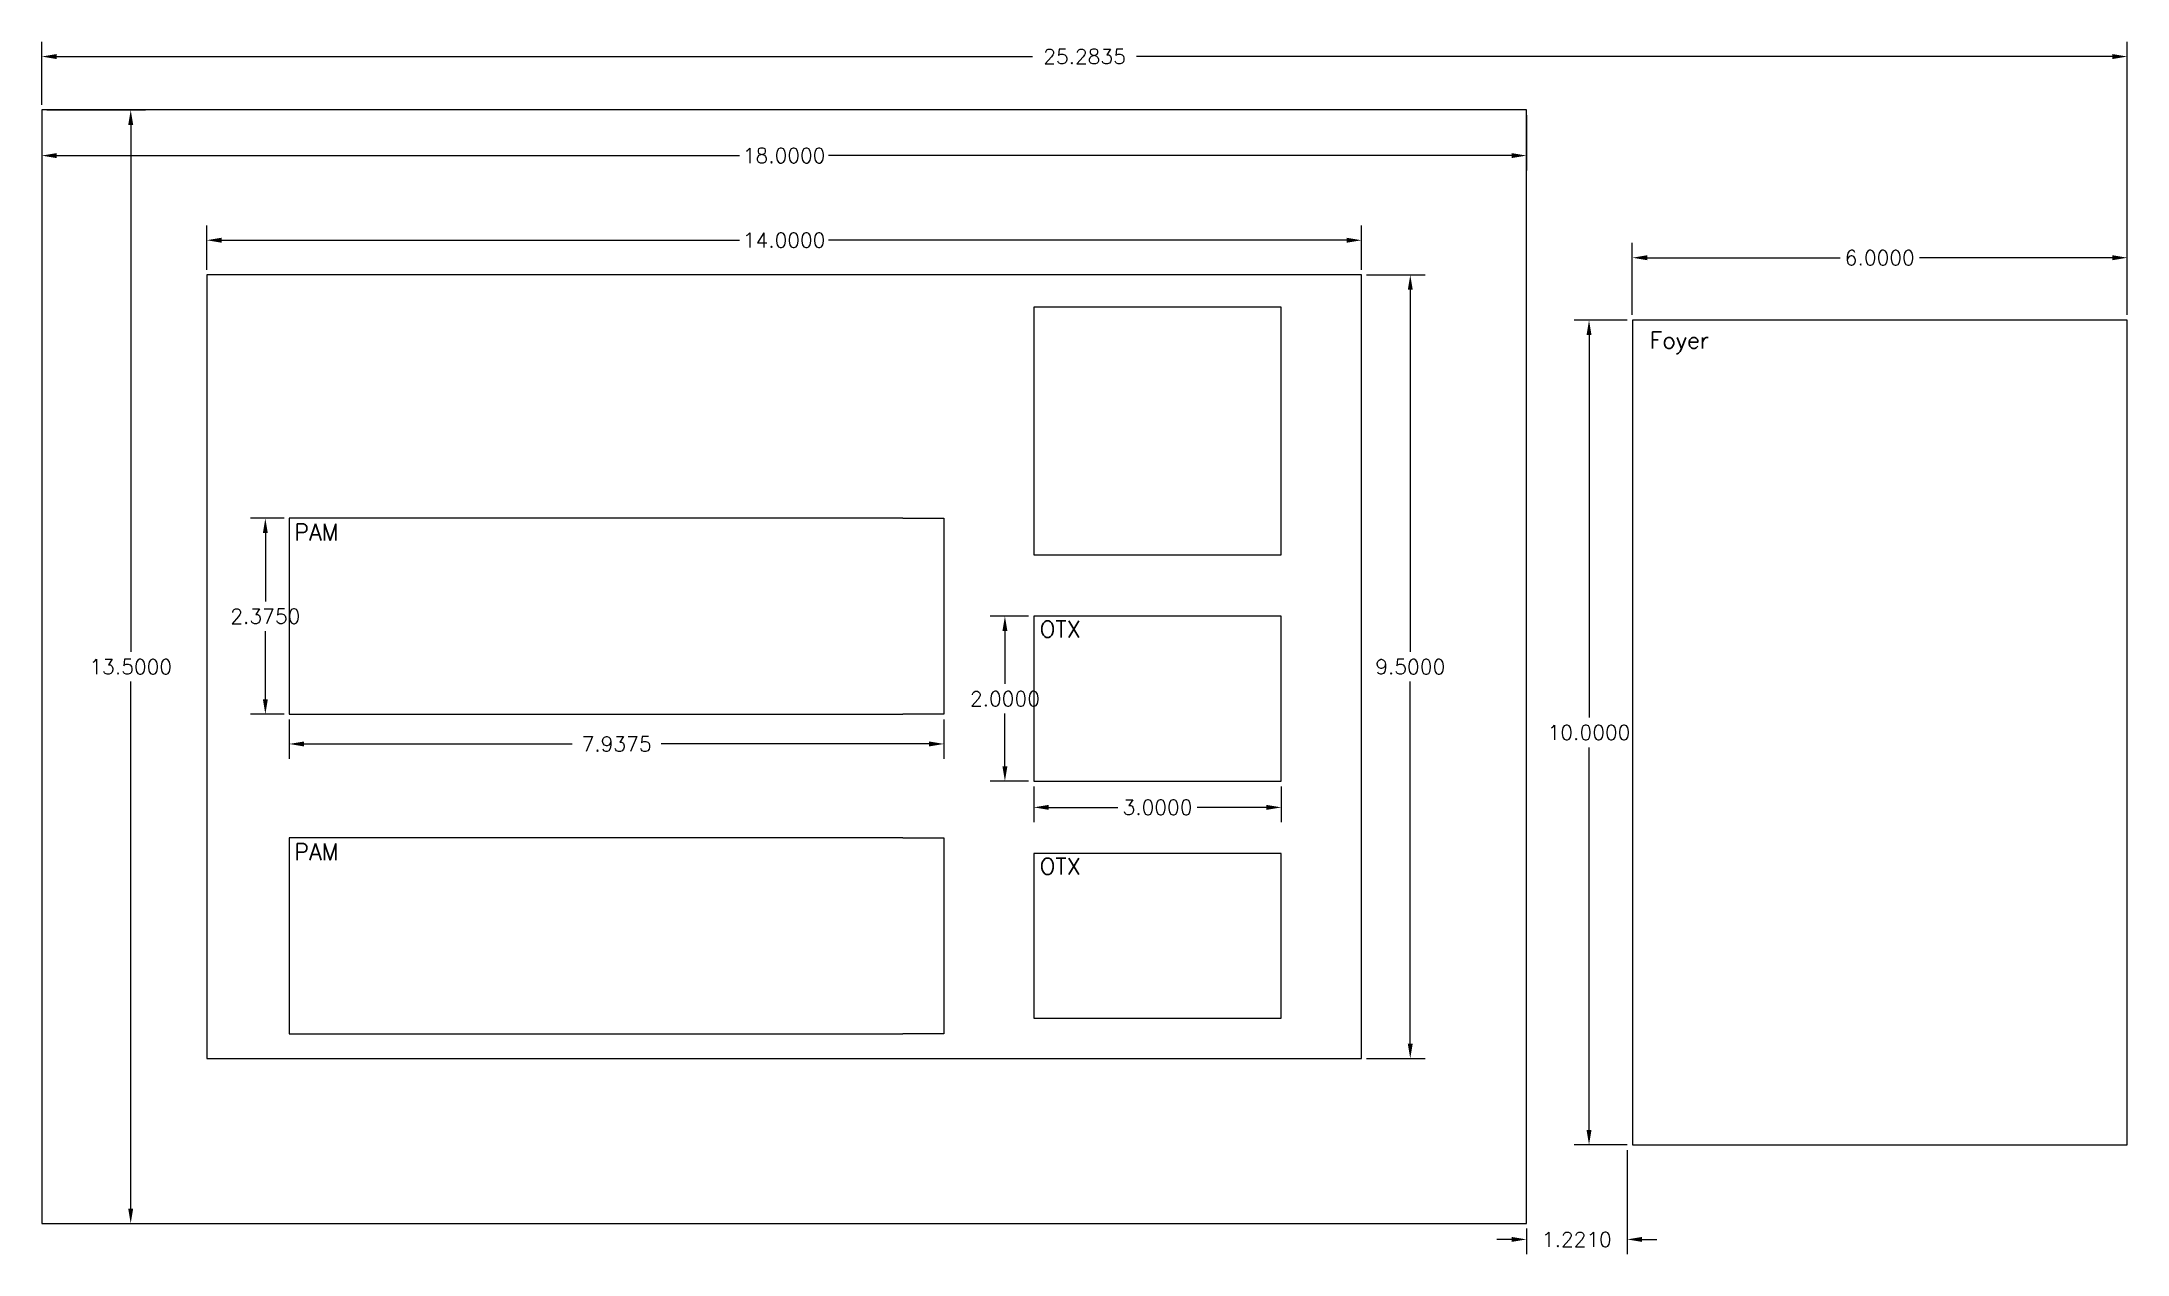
# Model space of a CAD drawing. Extents: x -2 to 23.3, y -2.4 to 12.3.
import ezdxf

# ---------------------------------------------------------------- set-up
doc = ezdxf.new("R2010")
doc.units = 0
doc.header["$MEASUREMENT"] = 0
doc.layers.get('0').update_dxf_attribs({"linetype": 'CONTINUOUS'})
doc.layers.get('DEFPOINTS').update_dxf_attribs({"linetype": 'CONTINUOUS'})
doc.styles.get("Standard").update_dxf_attribs({"font": 'txt.shx'})
doc.dimstyles.get("Standard").update_dxf_attribs({"dimtxt": 0.18, "dimasz": 0.18, "dimexe": 0.18, "dimexo": 0.0625, "dimgap": 0.09, "dimtad": 0, "dimtih": 1, "dimtoh": 1, "dimdec": 4, "dimzin": 0, "dimdsep": 46, "dimtxsty": 'Standard', "dimcen": 0.09, "dimadec": 0, "dimazin": 0, "dimtfac": 1, "dimtdec": 4, "dimtofl": 0, "dimtmove": 0, "dimatfit": 3, "dimfxl": 0, "dimtolj": 1, "dimtzin": 0, "dimarcsym": 0})

# ---------------------------------------------------------------- blocks, each defined once
blk = doc.blocks.new('*D0')
at = {"color": 0, "linetype": 'ByBlock'}
for p, q in [((0.938, 6.55), (0.531, 6.55)), ((0.711, 6.37), (0.711, 5.543)), ((0.711, 4.355), (0.711, 5.183)), ((0.938, 4.175), (0.531, 4.175))]:
    blk.add_line(p, q, dxfattribs=at)
for points in [[(0.711, 6.55), (0.741, 6.37), (0.681, 6.37)], [(0.711, 4.175), (0.741, 4.355), (0.681, 4.355)]]:
    blk.add_solid(points, dxfattribs=at)
at = {"layer": 'DEFPOINTS', "color": 0, "linetype": 'ByBlock'}
for p in [(1, 6.55), (1, 4.175)]:
    blk.add_point(p, dxfattribs=at)
at = {"color": 0, "linetype": 'ByBlock', "insert": (0.711, 5.362), "char_height": 0.18, "attachment_point": 5}
blk.add_mtext('\\A1;2.3750', dxfattribs=at)
blk = doc.blocks.new('*D1')
at = {"color": 0, "linetype": 'ByBlock'}
for p, q in [((10.027, 3.3), (10.027, 2.865)), ((13.027, 3.3), (13.027, 2.865)), ((10.207, 3.045), (11.047, 3.045)), ((12.847, 3.045), (12.007, 3.045))]:
    blk.add_line(p, q, dxfattribs=at)
for points in [[(10.027, 3.045), (10.207, 3.015), (10.207, 3.075)], [(13.027, 3.045), (12.847, 3.015), (12.847, 3.075)]]:
    blk.add_solid(points, dxfattribs=at)
at = {"layer": 'DEFPOINTS', "color": 0, "linetype": 'ByBlock'}
for p in [(10.027, 3.362), (13.027, 3.362)]:
    blk.add_point(p, dxfattribs=at)
at = {"color": 0, "linetype": 'ByBlock', "insert": (11.527, 3.045), "char_height": 0.18, "attachment_point": 5}
blk.add_mtext('\\A1;3.0000', dxfattribs=at)
blk = doc.blocks.new('*D2')
at = {"color": 0, "linetype": 'ByBlock'}
for p, q in [((9.964, 5.362), (9.497, 5.362)), ((9.677, 5.183), (9.677, 4.543)), ((9.677, 3.542), (9.677, 4.183)), ((9.964, 3.362), (9.497, 3.362))]:
    blk.add_line(p, q, dxfattribs=at)
for points in [[(9.677, 5.362), (9.707, 5.183), (9.647, 5.183)], [(9.677, 3.362), (9.707, 3.542), (9.647, 3.542)]]:
    blk.add_solid(points, dxfattribs=at)
at = {"layer": 'DEFPOINTS', "color": 0, "linetype": 'ByBlock'}
for p in [(10.027, 5.362), (10.027, 3.362)]:
    blk.add_point(p, dxfattribs=at)
at = {"color": 0, "linetype": 'ByBlock', "insert": (9.677, 4.362), "char_height": 0.18, "attachment_point": 5}
blk.add_mtext('\\A1;2.0000', dxfattribs=at)
blk = doc.blocks.new('*D3')
at = {"color": 0, "linetype": 'ByBlock'}
for p, q in [((0, 9.562), (0, 10.101)), ((0.18, 9.921), (6.46, 9.921)), ((13.82, 9.921), (7.54, 9.921)), ((14, 9.562), (14, 10.101))]:
    blk.add_line(p, q, dxfattribs=at)
for points in [[(0, 9.921), (0.18, 9.891), (0.18, 9.951)], [(14, 9.921), (13.82, 9.891), (13.82, 9.951)]]:
    blk.add_solid(points, dxfattribs=at)
at = {"layer": 'DEFPOINTS', "color": 0, "linetype": 'ByBlock'}
for p in [(0, 9.5), (14, 9.5)]:
    blk.add_point(p, dxfattribs=at)
at = {"color": 0, "linetype": 'ByBlock', "insert": (7, 9.921), "char_height": 0.18, "attachment_point": 5}
blk.add_mtext('\\A1;14.0000', dxfattribs=at)
blk = doc.blocks.new('*D4')
at = {"color": 0, "linetype": 'ByBlock'}
for p, q in [((14.062, 9.5), (14.771, 9.5)), ((14.591, 9.32), (14.591, 4.93)), ((14.591, 0.18), (14.591, 4.57)), ((14.062, 0), (14.771, 0))]:
    blk.add_line(p, q, dxfattribs=at)
for points in [[(14.591, 9.5), (14.561, 9.32), (14.621, 9.32)], [(14.591, 0), (14.561, 0.18), (14.621, 0.18)]]:
    blk.add_solid(points, dxfattribs=at)
at = {"layer": 'DEFPOINTS', "color": 0, "linetype": 'ByBlock'}
for p in [(14, 9.5), (14, 0)]:
    blk.add_point(p, dxfattribs=at)
at = {"color": 0, "linetype": 'ByBlock', "insert": (14.591, 4.75), "char_height": 0.18, "attachment_point": 5}
blk.add_mtext('\\A1;9.5000', dxfattribs=at)
blk = doc.blocks.new('*D5')
at = {"color": 0, "linetype": 'ByBlock'}
for p, q in [((-2, 11.438), (-2, 10.767)), ((16, 11.438), (16, 10.767)), ((-1.82, 10.947), (6.46, 10.947)), ((15.82, 10.947), (7.54, 10.947))]:
    blk.add_line(p, q, dxfattribs=at)
for points in [[(-2, 10.947), (-1.82, 10.917), (-1.82, 10.977)], [(16, 10.947), (15.82, 10.917), (15.82, 10.977)]]:
    blk.add_solid(points, dxfattribs=at)
at = {"layer": 'DEFPOINTS', "color": 0, "linetype": 'ByBlock'}
for p in [(-2, 11.5), (16, 11.5)]:
    blk.add_point(p, dxfattribs=at)
at = {"color": 0, "linetype": 'ByBlock', "insert": (7, 10.947), "char_height": 0.18, "attachment_point": 5}
blk.add_mtext('\\A1;18.0000', dxfattribs=at)
blk = doc.blocks.new('*D6')
at = {"color": 0, "linetype": 'ByBlock'}
for p, q in [((-1.938, 11.5), (-0.741, 11.5)), ((-0.921, 11.32), (-0.921, 4.93)), ((-0.921, -1.82), (-0.921, 4.57)), ((-1.938, -2), (-0.741, -2))]:
    blk.add_line(p, q, dxfattribs=at)
for points in [[(-0.921, 11.5), (-0.891, 11.32), (-0.951, 11.32)], [(-0.921, -2), (-0.891, -1.82), (-0.951, -1.82)]]:
    blk.add_solid(points, dxfattribs=at)
at = {"layer": 'DEFPOINTS', "color": 0, "linetype": 'ByBlock'}
for p in [(-2, 11.5), (-2, -2)]:
    blk.add_point(p, dxfattribs=at)
at = {"color": 0, "linetype": 'ByBlock', "insert": (-0.921, 4.75), "char_height": 0.18, "attachment_point": 5}
blk.add_mtext('\\A1;13.5000', dxfattribs=at)
blk = doc.blocks.new('*D7')
at = {"color": 0, "linetype": 'ByBlock'}
for p, q in [((1, 4.112), (1, 3.634)), ((8.938, 4.112), (8.938, 3.634)), ((1.18, 3.814), (4.429, 3.814)), ((8.758, 3.814), (5.509, 3.814))]:
    blk.add_line(p, q, dxfattribs=at)
for points in [[(1, 3.814), (1.18, 3.784), (1.18, 3.844)], [(8.938, 3.814), (8.758, 3.784), (8.758, 3.844)]]:
    blk.add_solid(points, dxfattribs=at)
at = {"layer": 'DEFPOINTS', "color": 0, "linetype": 'ByBlock'}
for p in [(1, 4.175), (8.938, 4.175)]:
    blk.add_point(p, dxfattribs=at)
at = {"color": 0, "linetype": 'ByBlock', "insert": (4.969, 3.814), "char_height": 0.18, "attachment_point": 5}
blk.add_mtext('\\A1;7.9375', dxfattribs=at)
blk = doc.blocks.new('*D8')
at = {"color": 0, "linetype": 'ByBlock'}
for p, q in [((-2, 11.562), (-2, 12.328)), ((-1.82, 12.148), (10.012, 12.148)), ((23.103, 12.148), (11.272, 12.148)), ((23.283, 9.016), (23.283, 12.328))]:
    blk.add_line(p, q, dxfattribs=at)
for points in [[(-2, 12.148), (-1.82, 12.118), (-1.82, 12.178)], [(23.283, 12.148), (23.103, 12.118), (23.103, 12.178)]]:
    blk.add_solid(points, dxfattribs=at)
at = {"layer": 'DEFPOINTS', "color": 0, "linetype": 'ByBlock'}
for p in [(-2, 11.5), (23.283, 8.953)]:
    blk.add_point(p, dxfattribs=at)
at = {"color": 0, "linetype": 'ByBlock', "insert": (10.642, 12.148), "char_height": 0.18, "attachment_point": 5}
blk.add_mtext('\\A1;25.2835', dxfattribs=at)
blk = doc.blocks.new('*D9')
at = {"color": 0, "linetype": 'ByBlock'}
for p, q in [((17.283, 9.016), (17.283, 9.889)), ((23.283, 9.016), (23.283, 9.889)), ((17.463, 9.709), (19.803, 9.709)), ((23.103, 9.709), (20.763, 9.709))]:
    blk.add_line(p, q, dxfattribs=at)
for points in [[(17.283, 9.709), (17.463, 9.679), (17.463, 9.739)], [(23.283, 9.709), (23.103, 9.679), (23.103, 9.739)]]:
    blk.add_solid(points, dxfattribs=at)
at = {"layer": 'DEFPOINTS', "color": 0, "linetype": 'ByBlock'}
for p in [(17.283, 8.953), (23.283, 8.953)]:
    blk.add_point(p, dxfattribs=at)
at = {"color": 0, "linetype": 'ByBlock', "insert": (20.283, 9.709), "char_height": 0.18, "attachment_point": 5}
blk.add_mtext('\\A1;6.0000', dxfattribs=at)
blk = doc.blocks.new('*D10')
at = {"color": 0, "linetype": 'ByBlock'}
for p, q in [((17.221, 8.953), (16.578, 8.953)), ((16.758, 8.773), (16.758, 4.133)), ((16.758, -0.867), (16.758, 3.773)), ((17.221, -1.047), (16.578, -1.047))]:
    blk.add_line(p, q, dxfattribs=at)
for points in [[(16.758, 8.953), (16.728, 8.773), (16.788, 8.773)], [(16.758, -1.047), (16.728, -0.867), (16.788, -0.867)]]:
    blk.add_solid(points, dxfattribs=at)
at = {"layer": 'DEFPOINTS', "color": 0, "linetype": 'ByBlock'}
for p in [(17.283, 8.953), (17.283, -1.047)]:
    blk.add_point(p, dxfattribs=at)
at = {"color": 0, "linetype": 'ByBlock', "insert": (16.758, 3.953), "char_height": 0.18, "attachment_point": 5}
blk.add_mtext('\\A1;10.0000', dxfattribs=at)
blk = doc.blocks.new('*D11')
at = {"color": 0, "linetype": 'ByBlock'}
for p, q in [((17.221, -1.109), (17.221, -2.373)), ((15.82, -2.193), (15.64, -2.193)), ((16, -2.062), (16, -2.373)), ((17.401, -2.193), (17.581, -2.193))]:
    blk.add_line(p, q, dxfattribs=at)
for points in [[(16, -2.193), (15.82, -2.223), (15.82, -2.163)], [(17.221, -2.193), (17.401, -2.223), (17.401, -2.163)]]:
    blk.add_solid(points, dxfattribs=at)
at = {"layer": 'DEFPOINTS', "color": 0, "linetype": 'ByBlock'}
for p in [(17.221, -1.047), (16, -2)]:
    blk.add_point(p, dxfattribs=at)
at = {"color": 0, "linetype": 'ByBlock', "insert": (16.61, -2.193), "char_height": 0.18, "attachment_point": 5}
blk.add_mtext('\\A1;1.2210', dxfattribs=at)

msp = doc.modelspace()

# ---------------------------------------------------------------- linework, layer by layer
for p, q in [((0, 6.55), (0, 0.29952)), ((8.4375, 6.55), (1, 6.55)), ((1, 6.55), (1, 4.175)), ((8.4375, 6.55), (8.9375, 6.55)), ((8.9375, 6.55), (8.9375, 4.175)), ((1, 4.175), (8.4375, 4.175)), ((8.9375, 4.175), (8.4375, 4.175)), ((8.4375, 2.675), (1, 2.675)), ((1, 2.675), (1, 0.3)), ((8.4375, 2.675), (8.9375, 2.675)), ((8.9375, 2.675), (8.9375, 0.3)), ((1, 0.3), (8.4375, 0.3)), ((8.9375, 0.3), (8.4375, 0.3))]:
    msp.add_line(p, q)
for points in [[(-2, -2), (16, -2), (16, 11.5), (-2, 11.5)], [(0, 0), (14, 0), (14, 9.5), (0, 9.5)], [(10.02658, 6.10815), (13.02658, 6.10815), (13.02658, 9.10815), (10.02658, 9.10815)], [(17.28349, -1.04655), (23.28349, -1.04655), (23.28349, 8.95345), (17.28349, 8.95345)], [(10.02658, 3.3625), (13.02658, 3.3625), (13.02658, 5.3625), (10.02658, 5.3625)], [(10.02658, 0.4875), (13.02658, 0.4875), (13.02658, 2.4875), (10.02658, 2.4875)]]:
    msp.add_lwpolyline(points, close=True)

# ---------------------------------------------------------------- texts
for s, p in [('Foyer', (17.49293, 8.60843)), ('PAM', (1.06112, 6.28108)), ('OTX', (10.09992, 5.1058)), ('PAM', (1.06112, 2.40608)), ('OTX', (10.09992, 2.2308))]:
    msp.add_text(s, height=0.2).set_placement(p)

# ---------------------------------------------------------------- dimensions: what is measured, and where the dimension line sits
for base, p1, p2, picture, middle in [((23.28349, 12.14785), (-2, 11.5), (23.28349, 8.95345), '*D8', (10.64174, 12.14785)), ((16, 10.94742), (-2, 11.5), (16, 11.5), '*D5', (7, 10.94742)), ((14, 9.92063), (0, 9.5), (14, 9.5), '*D3', (7, 9.92063)), ((23.28349, 9.70945), (17.28349, 8.95345), (23.28349, 8.95345), '*D9', (20.28349, 9.70945)), ((8.9375, 3.81397), (1, 4.175), (8.9375, 4.175), '*D7', (4.96875, 3.81397)), ((13.02658, 3.04479), (10.02658, 3.3625), (13.02658, 3.3625), '*D1', (11.52658, 3.04479)), ((17.22099, -2.19323), (16, -2), (17.22099, -1.04655), '*D11', (16.61049, -2.19323))]:
    dim = msp.add_linear_dim(base=base, p1=p1, p2=p2, dimstyle='Standard')
    dim.commit()
    dim.dimension.update_dxf_attribs({"geometry": picture, "text_midpoint": middle})
for base, p1, p2, picture, middle in [((-0.92096, 11.5), (-2, -2), (-2, 11.5), '*D6', (-0.92096, 4.75)), ((14.59092, 0), (14, 9.5), (14, 0), '*D4', (14.59092, 4.75)), ((16.7584, -1.04655), (17.28349, 8.95345), (17.28349, -1.04655), '*D10', (16.7584, 3.95345)), ((0.71091, 6.55), (1, 4.175), (1, 6.55), '*D0', (0.71091, 5.3625)), ((9.67699, 5.3625), (10.02658, 3.3625), (10.02658, 5.3625), '*D2', (9.67699, 4.3625))]:
    dim = msp.add_linear_dim(base=base, p1=p1, p2=p2, angle=90, dimstyle='Standard')
    dim.commit()
    dim.dimension.update_dxf_attribs({"geometry": picture, "text_midpoint": middle})

doc.saveas('drawing.dxf')
